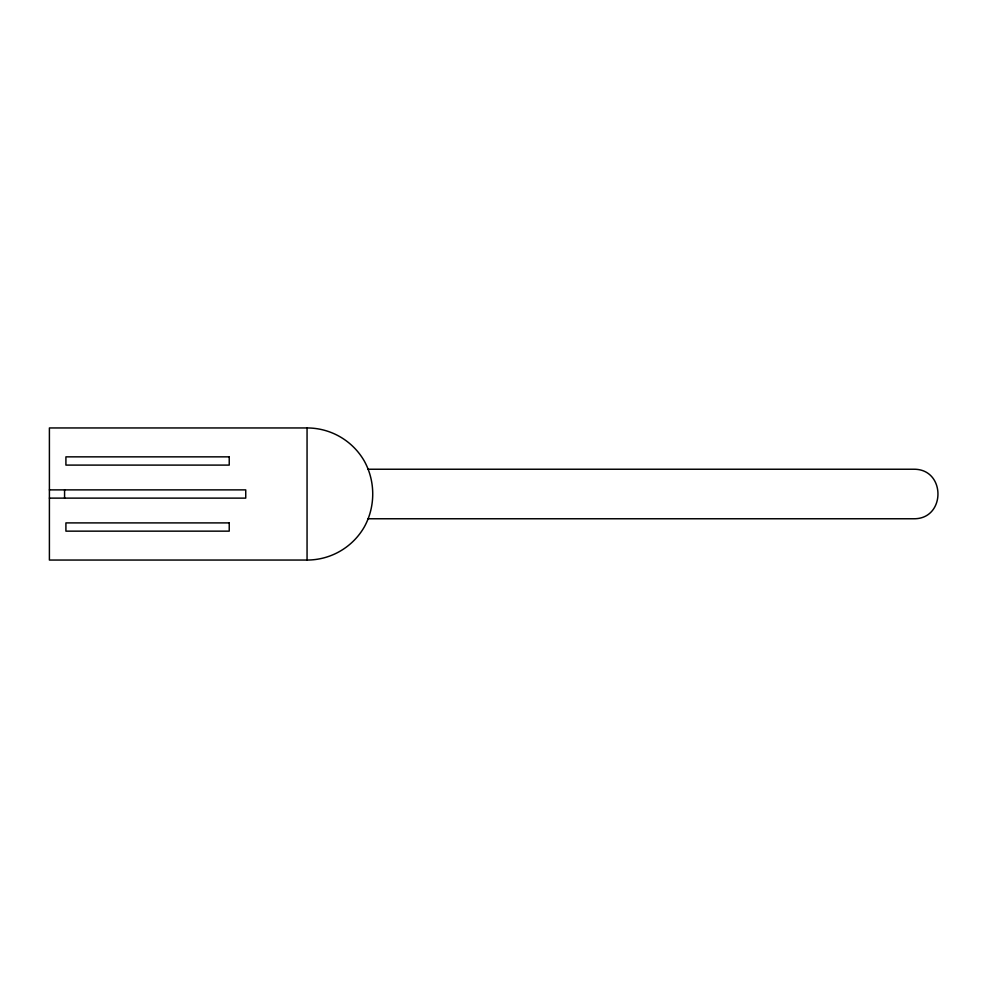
<?xml version="1.0" encoding="UTF-8"?>
<svg xmlns="http://www.w3.org/2000/svg" width="988" height="988" viewBox="0 0 988 988"><rect width="100%" height="100%" fill="white"/><g stroke="black" fill="none" stroke-linecap="round" stroke-linejoin="round"><path stroke-width="1.48" d="M307.058 427.952L49.4 427.952L49.4 560.048L307.058 560.048A66.048 66.048 0 0 0 364.263 527.024C375.551 506.683 375.551 481.317 364.263 460.976A66.048 66.048 0 0 0 307.058 427.952L307.058 560.048M367.672 469.238L913.838 469.238C945.985 468.905 945.985 519.095 913.838 518.762L367.672 518.762M49.4 489.875L245.74 489.875L245.74 498.125L49.4 498.125M64.578 489.875L64.578 498.125M229.228 456.851L65.912 456.851L65.912 465.101L229.228 465.101L229.228 456.851M229.228 522.899L65.912 522.899L65.912 531.149L229.228 531.149L229.228 522.899"/></g></svg>
